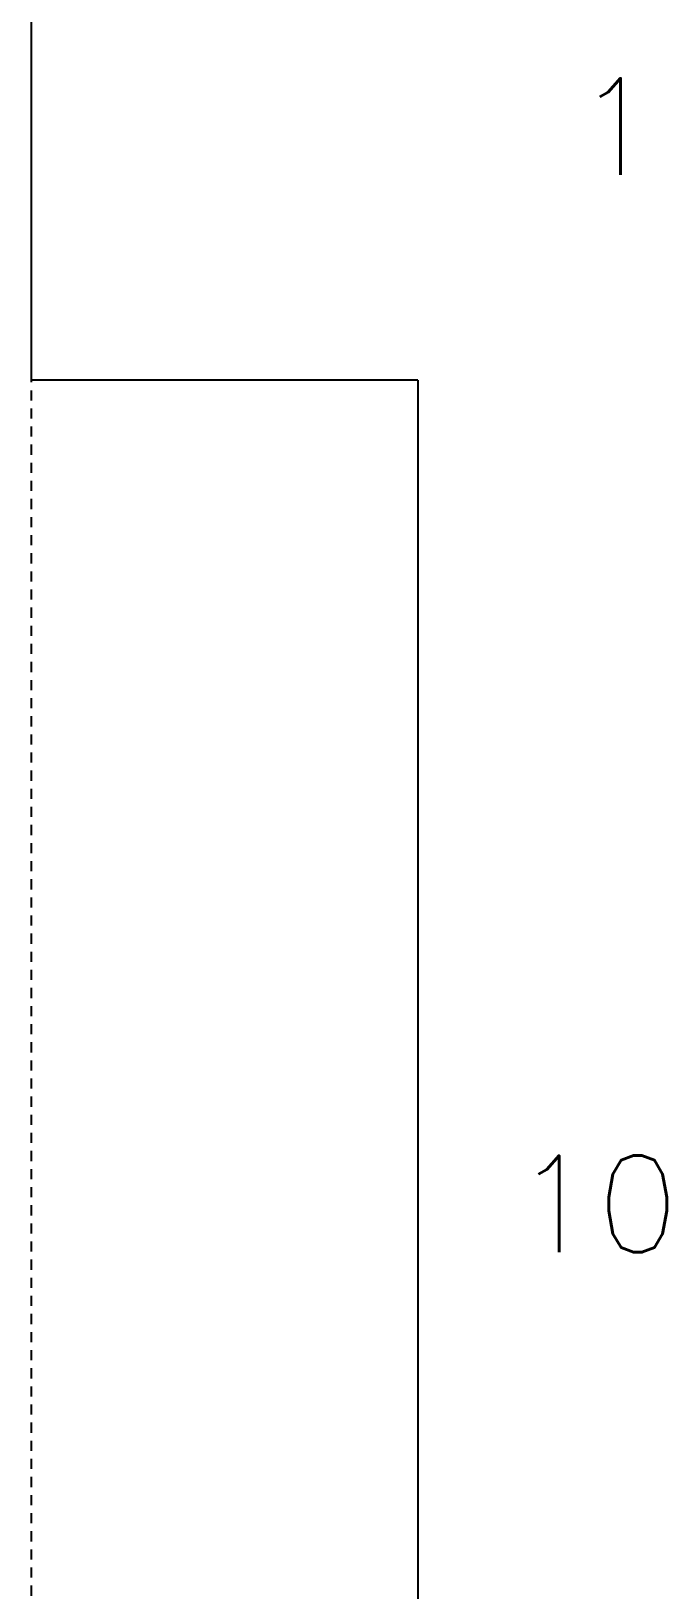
# Model space of a CAD drawing. Extents: x -1061 to -782, y -21 to 162.
# Drawn here: x -1060.12 to -1052.23, y 116.24 to 135.6 of the extents above; entities that cross this region are included whole.
import ezdxf

# ---------------------------------------------------------------- set-up
doc = ezdxf.new("R2010")
doc.units = 0
doc.header["$LTSCALE"] = 0.5
doc.linetypes.add('HIDDEN', pattern=[0.375, 0.25, -0.125])
for name, color, linetype in [('B', 5, 'Continuous'), ('HITACHI', 40, 'HIDDEN'), ('NOTES', 7, 'Continuous')]:
    doc.layers.add(name, color=color, linetype=linetype)
doc.styles.get("Standard").update_dxf_attribs({"font": 'ROMANS.SHX'})

msp = doc.modelspace()

# ---------------------------------------------------------------- linework, layer by layer
at = {"layer": 'B'}
for p, q in [((-1060.121914785951, 144.7213584406745), (-1060.121914785951, 131.2624784406744)), ((-1055.321914785951, 131.2624784406744), (-1060.121914785951, 131.2624784406746)), ((-1055.321914785951, 131.2624784406746), (-1055.321914785951, 126.1601972920957)), ((-1055.321914785951, 131.2624784406744), (-1055.321914785951, 105.6624784406742))]:
    msp.add_line(p, q, dxfattribs=at)
at = {"layer": 'HITACHI'}
msp.add_line((-1060.121914785951, 141.2624784406744), (-1060.121914785951, 26.06247844067434), dxfattribs=at)

# ---------------------------------------------------------------- texts
at = {"layer": 'NOTES', "char_height": 1.2, "attachment_point": 1}
for s, insert in [('1', (-1053.371175705058, 135.0138380639557)), ('10', (-1054.134073587389, 121.629383179197))]:
    msp.add_mtext_dynamic_manual_height_columns(s, width=46.88815191224739, gutter_width=1, heights=[0], dxfattribs=dict(at, insert=insert))

doc.saveas('drawing.dxf')
